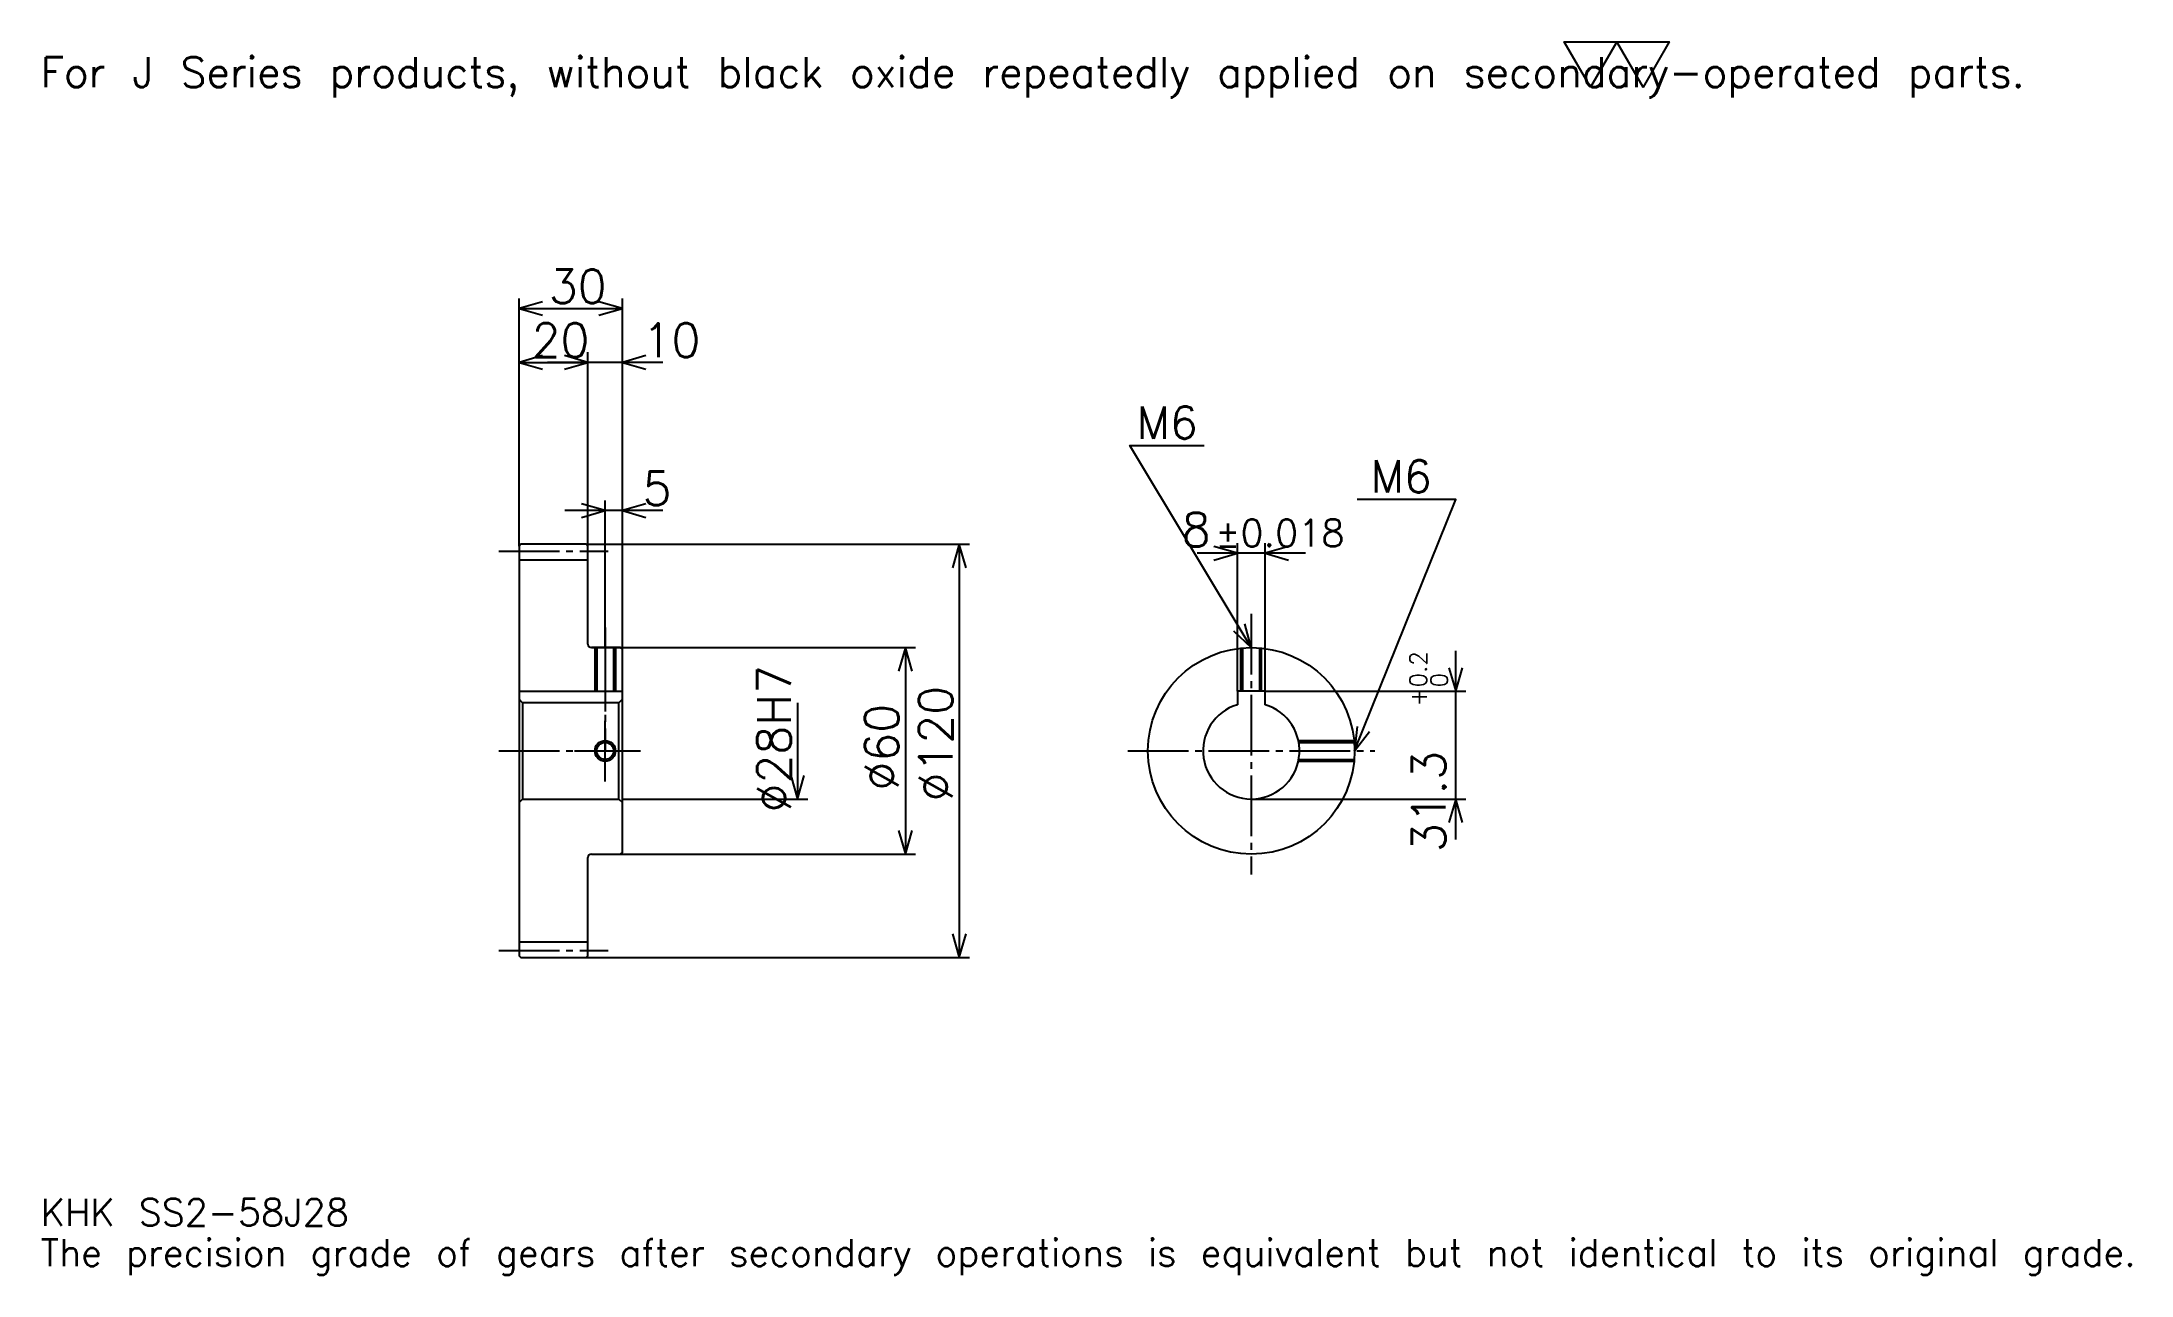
# Model space of a CAD drawing. Extents: x 20 to 627, y 7 to 365.
import ezdxf

# ---------------------------------------------------------------- set-up
doc = ezdxf.new("R2010")
doc.units = 0
doc.linetypes.add('DASHDOT', pattern=[23.478262, 17.608696, -1.956522, 1.956522, -1.956522])
doc.layers.get('0').update_dxf_attribs({"linetype": 'CONTINUOUS'})
doc.layers.add('DASHDOT', color=6, linetype='DASHDOT')
doc.styles.add('KANJI', font='TXT', dxfattribs={"bigfont": 'BIGFONT'})

msp = doc.modelspace()

# ---------------------------------------------------------------- linework, layer by layer
at = {"color": 5}
for p, q in [((158.478271, 219.456512), (158.478271, 290.869568)), ((158.478271, 287.934784), (188.478271, 287.934784)), ((188.478271, 219.456512), (188.478271, 290.869568)), ((178.478271, 219.456512), (178.478271, 275.217377)), ((158.478271, 272.282593), (178.478271, 272.282593)), ((200.217407, 272.282593), (166.739136, 272.282593)), ((183.478271, 219.456512), (183.478271, 232.173904)), ((200.217407, 229.23912), (171.739136, 229.23912)), ((158.478271, 218.956512), (158.478271, 219.456512)), ((177.978271, 219.456512), (188.478271, 219.456512)), ((178.478271, 218.956512), (178.478271, 219.456512)), ((183.478271, 189.456512), (183.478271, 219.456512)), ((183.478271, 189.456512), (183.478271, 219.456512)), ((188.478271, 219.456512), (289.239136, 219.456512)), ((188.478271, 188.956512), (188.478271, 219.456512)), ((286.304352, 219.456512), (286.304352, 99.456512)), ((367.086975, 176.756516), (367.086975, 219.782593)), ((375.086975, 176.756516), (375.086975, 219.782593)), ((386.826111, 216.847809), (355.347839, 216.847809)), ((179.478271, 189.456512), (188.478271, 189.456512)), ((188.478271, 189.456512), (273.586975, 189.456512)), ((270.652191, 189.456512), (270.652191, 129.456512)), ((430.434784, 133.717377), (430.434784, 188.495636)), ((375.086975, 176.756516), (433.369568, 176.756516)), ((239.347839, 173.456512), (239.347839, 145.456512)), ((188.478271, 145.456512), (242.282623, 145.456512)), ((371.086975, 145.456512), (433.369568, 145.456512)), ((179.478271, 129.456512), (188.478271, 129.456512)), ((188.478271, 129.456512), (273.586975, 129.456512)), ((177.978271, 99.456512), (188.478271, 99.456512)), ((188.478271, 99.456512), (289.239136, 99.456512))]:
    msp.add_line(p, q, dxfattribs=at)
at = {"color": 4}
for p, q in [((158.478271, 214.956512), (178.478271, 214.956512)), ((158.478271, 176.756516), (188.478271, 176.756516)), ((159.478271, 173.456512), (159.478271, 145.456512)), ((187.478271, 173.456512), (188.478271, 174.456512)), ((187.478271, 145.456512), (188.478271, 144.456512)), ((158.478271, 103.956512), (178.478271, 103.956512))]:
    msp.add_line(p, q, dxfattribs=at)
at = {"color": 7}
msp.add_lwpolyline([(469.565216, 352.17392), (461.934784, 365.399994), (492.456512, 365.399994), (484.82608, 352.17392), (477.195648, 365.399994), (469.565216, 352.17392)], dxfattribs=at)
at = {"color": 5}
for points in [[(165.326096, 289.891296), (158.478271, 287.934784), (165.326096, 285.978271)], [(181.630447, 285.978271), (188.478271, 287.934784), (181.630447, 289.891296)], [(165.326096, 274.239136), (158.478271, 272.282593), (165.326096, 270.32608)], [(171.630447, 270.32608), (178.478271, 272.282593), (171.630447, 274.239136)], [(171.630447, 270.32608), (178.478271, 272.282593), (171.630447, 274.239136)], [(195.326096, 274.239136), (188.478271, 272.282593), (195.326096, 270.32608)], [(371.086975, 189.456512), (335.869568, 248.152161), (357.391296, 248.152161)], [(176.630447, 227.282593), (183.478271, 229.23912), (176.630447, 231.195648)], [(195.326096, 231.195648), (188.478271, 229.23912), (195.326096, 227.282593)], [(401.086975, 159.456512), (430.434784, 232.5), (401.869568, 232.5)], [(288.260864, 212.608688), (286.304352, 219.456512), (284.347839, 212.608688)], [(360.239136, 214.891296), (367.086975, 216.847809), (360.239136, 218.804337)], [(381.934784, 218.804337), (375.086975, 216.847809), (381.934784, 214.891296)], [(365.886078, 194.321854), (371.086975, 189.456512), (369.241486, 196.335098)], [(272.608704, 182.608688), (270.652191, 189.456512), (268.695679, 182.608688)], [(428.478271, 183.60434), (430.434784, 176.756516), (432.391296, 183.60434)], [(401.824493, 166.54007), (401.086975, 159.456512), (405.455444, 165.081207)], [(237.391327, 152.304337), (239.347839, 145.456512), (241.304352, 152.304337)], [(432.391296, 138.608688), (430.434784, 145.456512), (428.478271, 138.608688)], [(268.695679, 136.304337), (270.652191, 129.456512), (272.608704, 136.304337)], [(284.347839, 106.304337), (286.304352, 99.456512), (288.260864, 106.304337)]]:
    msp.add_lwpolyline(points, dxfattribs=at)
at = {"color": 4}
for points in [[(178.478271, 190.456512), (178.478271, 218.956512), (177.978271, 219.456512), (158.978271, 219.456512), (158.478271, 218.956512), (158.478271, 144.456512)], [(179.478271, 129.456512), (187.978271, 129.456512), (188.478271, 129.956512), (188.478271, 188.956512), (187.978271, 189.456512), (179.478271, 189.456512)], [(180.478271, 189.456512), (180.478271, 176.756516)], [(181.01828, 189.456512), (181.01828, 176.756516)], [(185.938263, 189.456512), (185.938263, 176.756516)], [(186.478271, 189.456512), (186.478271, 176.756516)], [(368.086975, 176.756516), (368.086975, 189.306137)], [(368.626953, 176.756516), (368.626953, 189.355484)], [(373.546967, 176.756516), (373.546967, 189.355484)], [(374.086975, 176.756516), (374.086975, 189.306137)], [(375.086975, 172.872925), (375.086975, 176.756516), (367.086975, 176.756516), (367.086975, 172.872925)], [(158.478271, 144.456512), (159.478271, 145.456512), (187.478271, 145.456512), (187.478271, 173.456512), (159.478271, 173.456512), (158.478271, 174.456512)], [(384.761749, 162.456512), (400.936584, 162.456512)], [(384.869141, 161.916519), (400.985931, 161.916519)], [(384.761749, 156.456512), (400.936584, 156.456512)], [(384.869141, 156.996506), (400.985931, 156.996506)], [(158.478271, 144.456512), (158.478271, 99.956512), (158.978271, 99.456512), (177.978271, 99.456512), (178.478271, 99.956512), (178.478271, 128.456512)]]:
    msp.add_lwpolyline(points, dxfattribs=at)
for centre, radius in [((371.086975, 159.456512), 30), ((183.478271, 159.456512), 2.46)]:
    msp.add_circle(centre, radius, dxfattribs=at)
at = {"color": 7}
msp.add_circle((183.478271, 159.456512), 3, dxfattribs=at)
at = {"color": 4}
for centre, radius, start, end in [((179.478271, 190.456512), 1, 180, 270), ((371.086975, 159.456512), 14, 106.601549926, 73.398450074), ((179.478271, 128.456512), 1, 90, 180)]:
    msp.add_arc(centre, radius, start, end, dxfattribs=at)
at = {"layer": 'DASHDOT', "color": 7}
for p, q in [((152.608704, 217.456512), (184.347839, 217.456512)), ((371.086975, 199.23912), (371.086975, 123.586945)), ((183.478271, 189.456512), (183.478271, 159.456512)), ((152.608704, 159.456512), (194.347839, 159.456512)), ((335.217407, 159.456512), (406.956543, 159.456512)), ((152.608704, 101.456512), (184.347839, 101.456512))]:
    msp.add_line(p, q, dxfattribs=at)
for points in [[(183.478271, 195.32608), (183.478271, 170.886948)], [(183.478271, 150.586945), (183.478271, 168.32608)], [(174.608704, 159.456512), (192.347839, 159.456512)]]:
    msp.add_lwpolyline(points, dxfattribs=at)

# ---------------------------------------------------------------- texts
at = {"color": 7, "style": 'KANJI'}
for s, height, p in [('For J Series products, without black oxide repeatedly applied on secondary-operated parts.', 8.804348, (19.565218, 352.17392)), ('30', 9.782609, (167.119568, 289.5)), ('20', 9.782609, (162.119583, 273.847809)), ('10', 9.782609, (194.347839, 273.847809)), ('M6', 9.391305, (337.826111, 250.108688)), ('M6', 9.391305, (405.782593, 234.456512)), ('5', 9.782609, (194.347839, 230.804337)), ('8', 9.782609, (350.893738, 218.804337)), ('%%p0.018', 7.826087, (360.577301, 218.804337)), ('KHK SS2-58J28', 7.826087, (19.565218, 21.52174)), ('The precision grade of gears after secondary operations is equivalent but not identical to its original grade.', 7.826087, (19.565218, 9.782609))]:
    msp.add_text(s, height=height, dxfattribs=at).set_placement(p)
for s, height, p in [('%%c28H7', 9.782609, (237.391327, 141.603256)), ('0.2', 4.891304, (422.021729, 177.904053)), ('%%c120', 9.782609, (284.347839, 144.782593)), ('+', 4.891304, (422.021729, 172.425797)), ('0', 4.891304, (428.086945, 177.904053)), ('%%c60', 9.782609, (268.695679, 147.961945)), ('31.3', 9.782609, (427.5, 130.082794))]:
    msp.add_text(s, height=height, rotation=90, dxfattribs=at).set_placement(p)

doc.saveas('drawing.dxf')
